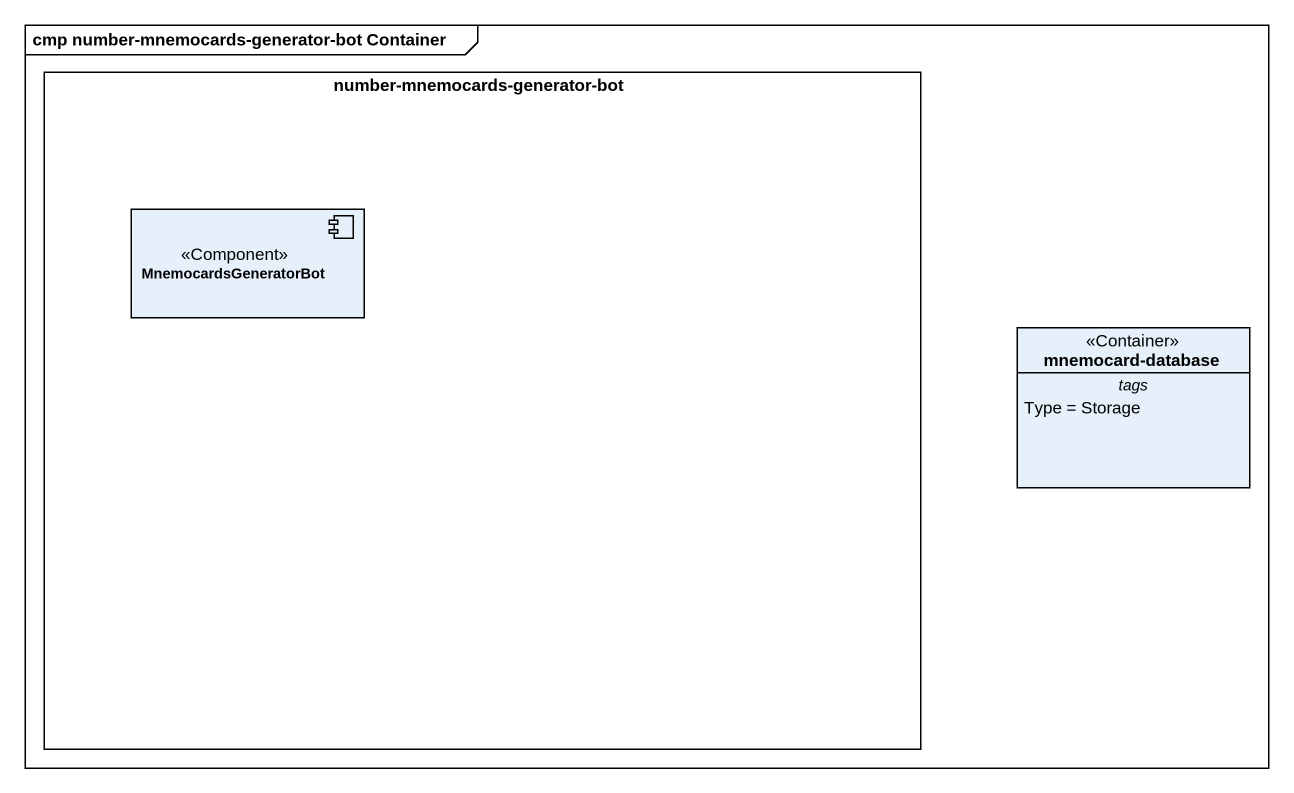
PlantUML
@startuml
mainframe cmp number-mnemocards-generator-bot Container
allowmixing
hide circle
hide empty members
rectangle "number-mnemocards-generator-bot" as number_mnemocards_generator {
  component MnemocardsGeneratorBot <<Component>>
}
class "mnemocard-database" as mnemocard_database <<Container>> {
  -- tags --
  Type = Storage
}
@enduml
